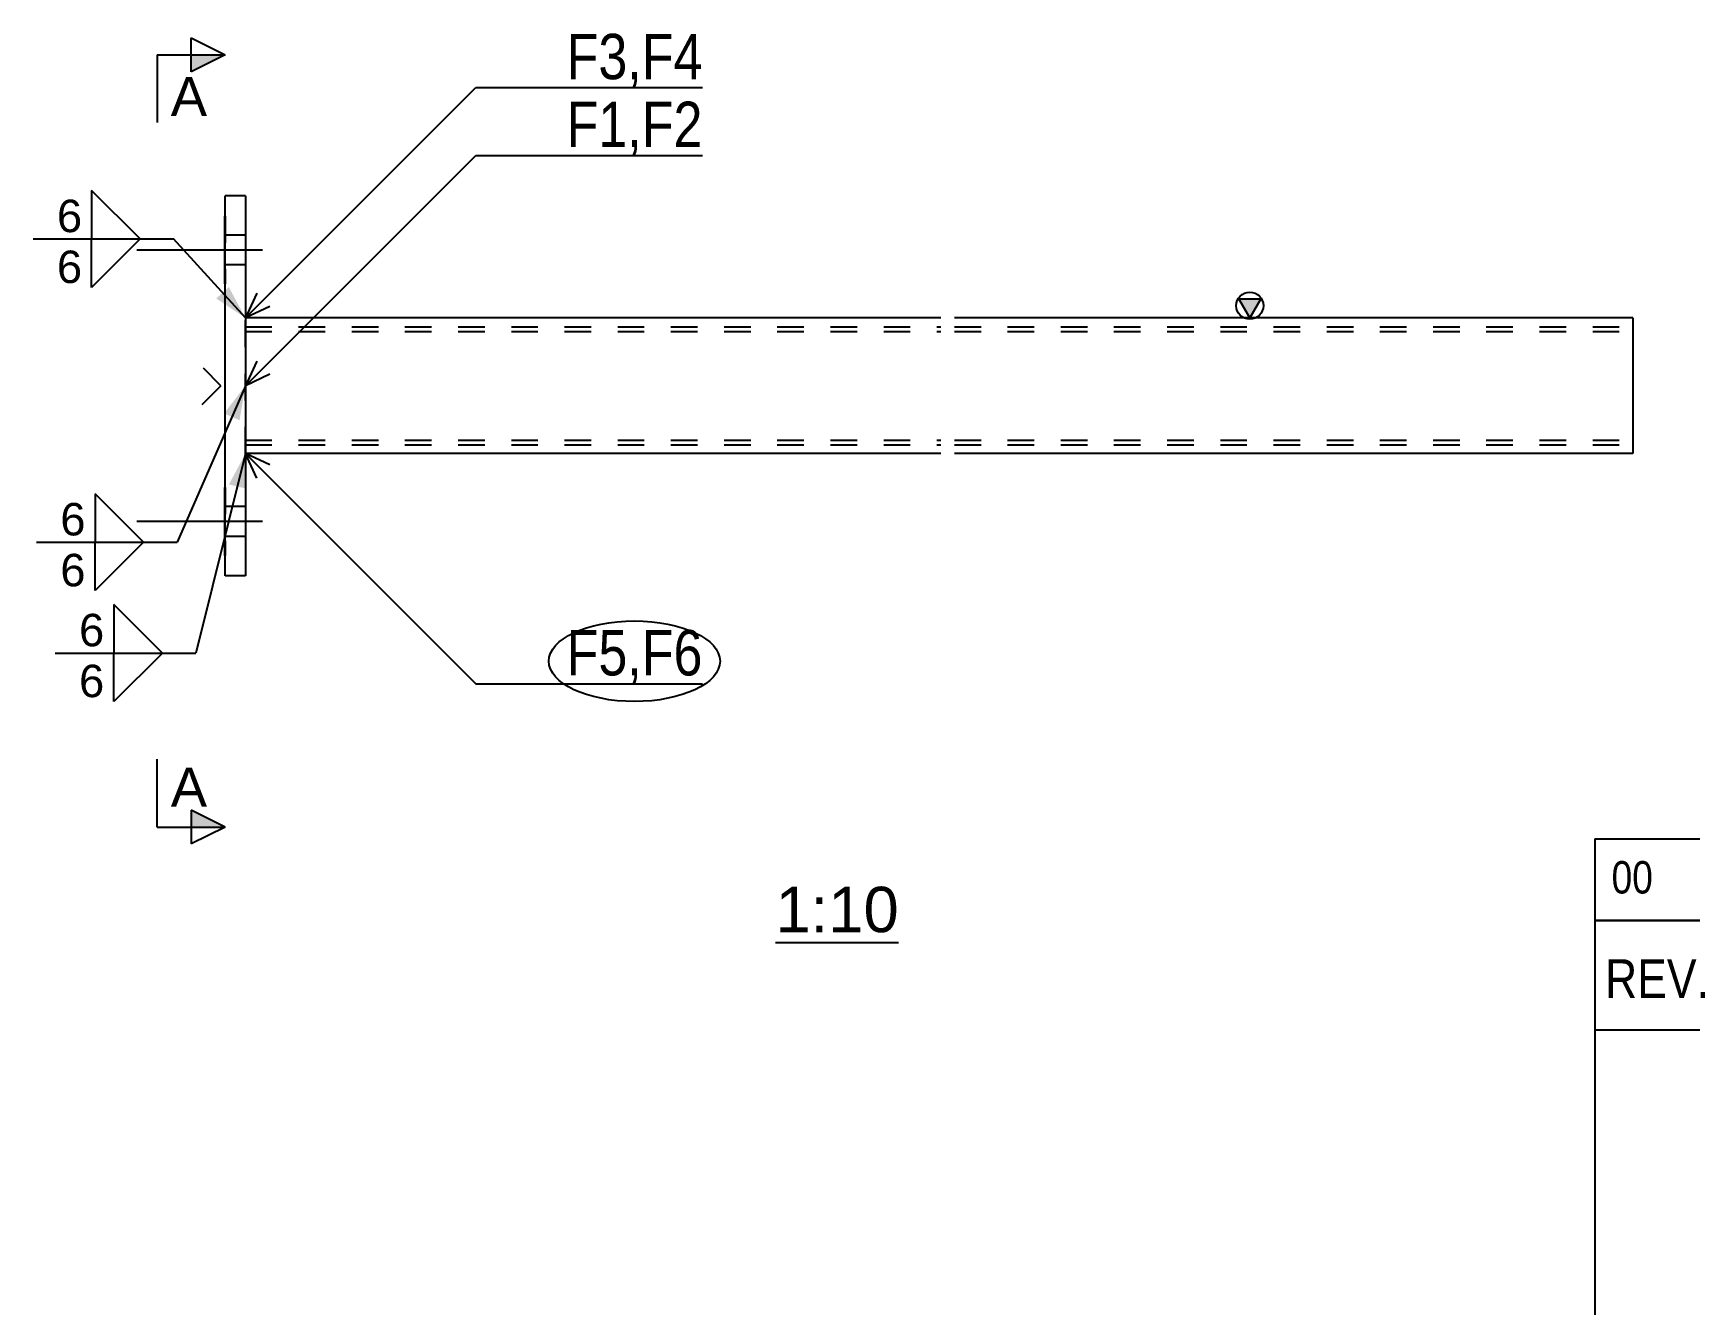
# Model space of a CAD drawing. Header units: millimetres. Extents: x 0 to 420, y 0 to 297.
# Drawn here: x 109.9 to 232, y 93.7 to 187.4 of the extents above; entities that cross this region are included whole.
import ezdxf

# ---------------------------------------------------------------- set-up
doc = ezdxf.new("R2010")
doc.units = ezdxf.units.MM
doc.linetypes.add('DXK_LINE_DOT2', pattern=[3.9198, 1.9599, -1.9599])
doc.layers.add('WELD_LABELS', color=5, linetype='Continuous')
doc.styles.add('ARIAL', font='ARIAL.TTF', dxfattribs={"height": 0.2})
doc.styles.add('Arial Narrow', font='ARIALN.TTF', dxfattribs={"height": 0.2})

# ---------------------------------------------------------------- blocks, each defined once
blk = doc.blocks.new('Unknown-43783565-11 - 1185')
at = {"color": 6, "linetype": 'Continuous'}
blk.add_line((164.61, 120.44), (173.69, 120.44), dxfattribs=at)
at = {"color": 0, "linetype": 'Continuous'}
blk.add_wipeout([(173.69, 121.19), (173.69, 124.69), (164.61, 124.69), (164.61, 121.19)], dxfattribs=at)
at = {"color": 6, "linetype": 'Continuous', "style": 'ARIAL'}
blk.add_text('1:10', height=3.343, dxfattribs=at).set_placement((164.61, 121.19))
blk = doc.blocks.new('Bolt-43783565-1211 - 1185')
at = {"color": 3, "linetype": 'Continuous'}
for p, q in [((125.55, 172.56), (124.05, 172.56)), ((125.55, 172.56), (124.05, 172.56)), ((126.8, 171.46), (117.55, 171.46)), ((126.8, 171.46), (117.55, 171.46)), ((125.55, 170.36), (124.05, 170.36)), ((125.55, 170.36), (124.05, 170.36)), ((126.8, 151.46), (117.55, 151.46)), ((126.8, 151.46), (117.55, 151.46)), ((125.55, 152.56), (124.05, 152.56)), ((125.55, 152.56), (124.05, 152.56)), ((125.55, 150.36), (124.05, 150.36)), ((125.55, 150.36), (124.05, 150.36))]:
    blk.add_line(p, q, dxfattribs=at)
blk = doc.blocks.new('Surfacing-43783565-1195 - 1185')
at = {"color": 7, "linetype": 'Continuous'}
for p, q in [((124.05, 153.96), (124, 153.96)), ((124, 153.96), (124, 148.96)), ((124.05, 148.96), (124, 148.96))]:
    blk.add_line(p, q, dxfattribs=at)
at = {"color": 246, "linetype": 'DXK_LINE_DOT2'}
blk.add_line((124.05, 153.96), (124.05, 148.96), dxfattribs=at)
blk = doc.blocks.new('Surfacing-43783565-1200 - 1185')
at = {"color": 7, "linetype": 'Continuous'}
for p, q in [((124.05, 153.96), (124, 153.96)), ((124, 153.96), (124, 148.96)), ((124.05, 148.96), (124, 148.96))]:
    blk.add_line(p, q, dxfattribs=at)
at = {"color": 246, "linetype": 'DXK_LINE_DOT2'}
blk.add_line((124.05, 153.96), (124.05, 148.96), dxfattribs=at)
blk = doc.blocks.new('Surfacing-43783565-1205 - 1185')
at = {"color": 7, "linetype": 'Continuous'}
for p, q in [((124.05, 173.96), (124, 173.96)), ((124, 173.96), (124, 168.96)), ((124.05, 168.96), (124, 168.96))]:
    blk.add_line(p, q, dxfattribs=at)
at = {"color": 246, "linetype": 'DXK_LINE_DOT2'}
blk.add_line((124.05, 173.96), (124.05, 168.96), dxfattribs=at)
blk = doc.blocks.new('Surfacing-43783565-1210 - 1185')
at = {"color": 7, "linetype": 'Continuous'}
for p, q in [((124.05, 173.96), (124, 173.96)), ((124, 173.96), (124, 168.96)), ((124.05, 168.96), (124, 168.96))]:
    blk.add_line(p, q, dxfattribs=at)
at = {"color": 246, "linetype": 'DXK_LINE_DOT2'}
blk.add_line((124.05, 173.96), (124.05, 168.96), dxfattribs=at)
blk = doc.blocks.new('Part-43783565-1225 - 1185')
at = {"linetype": 'Continuous'}
blk.add_hatch(color=2, dxfattribs=at).paths.add_polyline_path([(199.57, 166.46), (198.77, 167.86), (200.37, 167.86)])
at = {"color": 2, "linetype": 'Continuous'}
for p, q in [((199.57, 166.46), (198.77, 167.86)), ((198.77, 167.86), (200.37, 167.86)), ((200.37, 167.86), (199.57, 166.46)), ((176.8, 166.46), (125.55, 166.46)), ((227.8, 166.46), (177.8, 166.46)), ((227.8, 166.46), (227.8, 156.46)), ((176.8, 156.46), (125.55, 156.46)), ((227.8, 156.46), (177.8, 156.46))]:
    blk.add_line(p, q, dxfattribs=at)
at = {"color": 7, "linetype": 'DXK_LINE_DOT2'}
for p, q in [((125.55, 156.46), (125.55, 166.46)), ((125.55, 165.81), (176.8, 165.81)), ((125.55, 165.46), (176.8, 165.46)), ((177.8, 165.81), (227.8, 165.81)), ((177.8, 165.46), (227.8, 165.46)), ((125.55, 157.46), (176.8, 157.46)), ((125.55, 157.11), (176.8, 157.11)), ((177.8, 157.46), (227.8, 157.46)), ((177.8, 157.11), (227.8, 157.11))]:
    blk.add_line(p, q, dxfattribs=at)
at = {"color": 2, "linetype": 'Continuous'}
blk.add_circle((199.57, 167.36), 1, dxfattribs=at)
blk = doc.blocks.new('Part-43783565-1226 - 1185')
at = {"color": 2, "linetype": 'Continuous'}
for p, q in [((124.05, 147.46), (124.05, 175.46)), ((125.55, 175.46), (124.05, 175.46)), ((125.55, 175.46), (125.55, 147.46)), ((123.75, 161.46), (122.45, 162.76)), ((123.75, 161.46), (122.35, 160.06)), ((125.55, 147.46), (124.05, 147.46))]:
    blk.add_line(p, q, dxfattribs=at)
blk = doc.blocks.new('0_TCM_4503_AIVD_AD_TITLE_BLOCK-43783565-2281')
at = {"color": 4, "linetype": 'Continuous'}
for q in [(225, 5), (415, 114)]:
    blk.add_line((225, 114), q, dxfattribs=at)
blk = doc.blocks.new('0_TCM_4503_AIVD_AD_REVISION_BLOCK-43783565-2283')
at = {"color": 7, "linetype": 'Continuous'}
for p, q in [((225, 128.07), (415, 128.07)), ((225, 128.07), (225, 122.07)), ((225, 122.07), (415, 122.07)), ((225, 122.04), (415, 122.04)), ((225, 122.04), (225, 114)), ((225, 114), (415, 114))]:
    blk.add_line(p, q, dxfattribs=at)
at = {"color": 7, "style": 'Arial Narrow'}
blk.add_text('00', height=2.386, dxfattribs=at).set_placement((226.23, 124.04))
at = {"color": 7, "linetype": 'Continuous', "style": 'Arial Narrow'}
blk.add_text('REV.', height=2.863, dxfattribs=at).set_placement((225.75, 116.33))
blk = doc.blocks.new('WeldMark-43783565-1254 - 1185')
at = {"linetype": 'Continuous'}
blk.add_hatch(color=3, dxfattribs=at).paths.add_polyline_path([(123.98, 159.42), (125.55, 161.46), (125.12, 158.92)])
at = {"color": 3, "linetype": 'Continuous'}
blk.add_line((125.55, 161.46), (120.52, 149.93), dxfattribs=at)
at = {"color": 0}
blk.add_wipeout([(113.97, 150.23), (113.97, 153.13), (111.71, 153.13), (111.71, 150.23)], dxfattribs=at)
at = {"color": 3, "linetype": 'Continuous'}
for p, q in [((118.05, 149.93), (114.48, 153.5)), ((114.48, 153.5), (114.48, 149.93)), ((114.48, 149.93), (118.05, 149.93))]:
    blk.add_line(p, q, dxfattribs=at)
at = {"color": 3, "style": 'ARIAL'}
blk.add_text('6', height=2.39, dxfattribs=at).set_placement((111.91, 150.43))
at = {"color": 0, "linetype": 'Continuous'}
blk.add_wipeout([(113.97, 146.48), (113.97, 149.38), (111.71, 149.38), (111.71, 146.48)], dxfattribs=at)
at = {"color": 3, "linetype": 'Continuous'}
for p, q in [((110.16, 149.93), (120.52, 149.93)), ((114.48, 149.93), (118.05, 149.93)), ((118.05, 149.93), (114.48, 146.36)), ((114.48, 146.36), (114.48, 149.93))]:
    blk.add_line(p, q, dxfattribs=at)
at = {"color": 3, "linetype": 'Continuous', "style": 'ARIAL'}
blk.add_text('6', height=2.39, dxfattribs=at).set_placement((111.91, 146.68))
blk = doc.blocks.new('SectionMark-43783565-1912 - 1185')
at = {"color": 6, "linetype": 'Continuous'}
for p, q in [((121.55, 187.1), (124.05, 185.85)), ((119.05, 185.85), (119.05, 180.85)), ((119.05, 185.85), (124.05, 185.85)), ((119.05, 128.94), (119.05, 133.94)), ((119.05, 128.94), (124.05, 128.94)), ((124.05, 128.94), (121.55, 127.69))]:
    blk.add_line(p, q, dxfattribs=at)
at = {"color": 0, "linetype": 'Continuous'}
for points in [[(122.71, 181.35), (122.71, 184.35), (120.05, 184.35), (120.05, 181.35)], [(122.71, 130.44), (122.71, 133.44), (120.05, 133.44), (120.05, 130.44)]]:
    blk.add_wipeout(points, dxfattribs=at)
at = {"linetype": 'Continuous'}
for points in [[(121.55, 184.6), (121.55, 185.85), (124.05, 185.85)], [(121.55, 128.94), (121.55, 130.19), (124.05, 128.94)]]:
    blk.add_hatch(color=6, dxfattribs=at).paths.add_polyline_path(points)
at = {"color": 6, "linetype": 'Continuous'}
for p, q in [((121.55, 184.6), (121.55, 187.1)), ((124.05, 185.85), (121.55, 184.6)), ((124.05, 128.94), (121.55, 130.19)), ((121.55, 130.19), (121.55, 127.69))]:
    blk.add_line(p, q, dxfattribs=at)
at = {"color": 6, "linetype": 'Continuous', "style": 'ARIAL'}
for p in [(120.05, 181.35), (120.05, 130.44)]:
    blk.add_text('A', height=2.87, dxfattribs=at).set_placement(p)
blk = doc.blocks.new('WeldMark-43783565-1258 - 1185')
at = {"linetype": 'Continuous'}
blk.add_hatch(color=3, dxfattribs=at).paths.add_polyline_path([(124.34, 154.19), (125.55, 156.46), (125.55, 153.89)])
at = {"color": 3, "linetype": 'Continuous'}
blk.add_line((125.55, 156.46), (121.89, 141.76), dxfattribs=at)
at = {"color": 0}
blk.add_wipeout([(115.34, 142.06), (115.34, 144.96), (113.09, 144.96), (113.09, 142.06)], dxfattribs=at)
at = {"color": 3, "linetype": 'Continuous'}
for p, q in [((119.43, 141.76), (115.86, 145.33)), ((115.86, 145.33), (115.86, 141.76)), ((115.86, 141.76), (119.43, 141.76))]:
    blk.add_line(p, q, dxfattribs=at)
at = {"color": 3, "style": 'ARIAL'}
blk.add_text('6', height=2.39, dxfattribs=at).set_placement((113.29, 142.26))
at = {"color": 0, "linetype": 'Continuous'}
blk.add_wipeout([(115.34, 138.31), (115.34, 141.21), (113.09, 141.21), (113.09, 138.31)], dxfattribs=at)
at = {"color": 3, "linetype": 'Continuous'}
for p, q in [((111.54, 141.76), (121.89, 141.76)), ((115.86, 141.76), (119.43, 141.76)), ((119.43, 141.76), (115.86, 138.19)), ((115.86, 138.19), (115.86, 141.76))]:
    blk.add_line(p, q, dxfattribs=at)
at = {"color": 3, "linetype": 'Continuous', "style": 'ARIAL'}
blk.add_text('6', height=2.39, dxfattribs=at).set_placement((113.29, 138.51))
blk = doc.blocks.new('WeldMark-43783565-1261 - 1185')
at = {"linetype": 'Continuous'}
blk.add_hatch(color=3, dxfattribs=at).paths.add_polyline_path([(124.33, 168.73), (125.55, 166.46), (123.4, 167.89)])
at = {"color": 3, "linetype": 'Continuous'}
blk.add_line((125.55, 166.46), (120.26, 172.28), dxfattribs=at)
at = {"color": 0}
blk.add_wipeout([(113.71, 172.58), (113.71, 175.48), (111.46, 175.48), (111.46, 172.58)], dxfattribs=at)
at = {"color": 3, "linetype": 'Continuous'}
for p, q in [((117.8, 172.28), (114.22, 175.85)), ((114.22, 175.85), (114.22, 172.28)), ((114.22, 172.28), (117.8, 172.28))]:
    blk.add_line(p, q, dxfattribs=at)
at = {"color": 3, "style": 'ARIAL'}
blk.add_text('6', height=2.39, dxfattribs=at).set_placement((111.66, 172.78))
at = {"color": 0, "linetype": 'Continuous'}
blk.add_wipeout([(113.71, 168.83), (113.71, 171.73), (111.46, 171.73), (111.46, 168.83)], dxfattribs=at)
at = {"color": 3, "linetype": 'Continuous'}
for p, q in [((109.91, 172.28), (120.26, 172.28)), ((114.22, 172.28), (117.8, 172.28)), ((117.8, 172.28), (114.22, 168.71)), ((114.22, 168.71), (114.22, 172.28))]:
    blk.add_line(p, q, dxfattribs=at)
at = {"color": 3, "linetype": 'Continuous', "style": 'ARIAL'}
blk.add_text('6', height=2.39, dxfattribs=at).set_placement((111.66, 169.03))

msp = doc.modelspace()

# ---------------------------------------------------------------- linework, layer by layer
at = {"layer": 'WELD_LABELS', "color": 5}
for p, q in [((142.52, 183.43), (159.23, 183.43)), ((142.52, 178.43), (159.23, 178.43)), ((142.52, 139.49), (159.23, 139.49))]:
    msp.add_line(p, q, dxfattribs=at)
at = {"layer": 'WELD_LABELS', "color": 1}
msp.add_ellipse((154.22, 141.16), major_axis=(6.31, 0), ratio=0.470591, dxfattribs=at)

# ---------------------------------------------------------------- block references
for name in ['Part-43783565-1226 - 1185', 'Surfacing-43783565-1205 - 1185', 'Surfacing-43783565-1210 - 1185', 'Bolt-43783565-1211 - 1185', 'Part-43783565-1225 - 1185', 'Surfacing-43783565-1195 - 1185', 'Surfacing-43783565-1200 - 1185', '0_TCM_4503_AIVD_AD_REVISION_BLOCK-43783565-2283', 'Unknown-43783565-11 - 1185', '0_TCM_4503_AIVD_AD_TITLE_BLOCK-43783565-2281']:
    msp.add_blockref(name, (0, 0))

# ---------------------------------------------------------------- texts
at = {"layer": 'WELD_LABELS', "color": 5, "lineweight": 30, "char_height": 3.343, "attachment_point": 9, "style": 'Arial Narrow'}
for s, insert in [('F3,F4', (159.23, 183.43)), ('F1,F2', (159.23, 178.43)), ('F5,F6', (159.23, 139.49))]:
    msp.add_mtext(s, dxfattribs=dict(at, insert=insert))

# ---------------------------------------------------------------- next in the draw order: block references
msp.add_blockref('WeldMark-43783565-1254 - 1185', (0, 0))

# ---------------------------------------------------------------- next in the draw order: linework, layer by layer
at = {"layer": 'WELD_LABELS', "color": 5}
for p in [(126.39, 163.28), (127.36, 162.31)]:
    msp.add_line(p, (125.55, 161.46), dxfattribs=at)

# ---------------------------------------------------------------- next in the draw order: block references
msp.add_blockref('SectionMark-43783565-1912 - 1185', (0, 0))

# ---------------------------------------------------------------- next in the draw order: block references
for name in ['WeldMark-43783565-1261 - 1185', 'WeldMark-43783565-1258 - 1185']:
    msp.add_blockref(name, (0, 0))

# ---------------------------------------------------------------- next in the draw order: linework, layer by layer
for p, q in [((125.55, 166.46), (142.52, 183.43)), ((125.55, 161.46), (142.52, 178.43)), ((126.39, 168.28), (125.55, 166.46)), ((127.36, 167.31), (125.55, 166.46)), ((127.36, 155.62), (125.55, 156.46)), ((126.39, 154.65), (125.55, 156.46)), ((125.55, 156.46), (142.52, 139.49))]:
    msp.add_line(p, q, dxfattribs=at)

doc.saveas('drawing.dxf')
